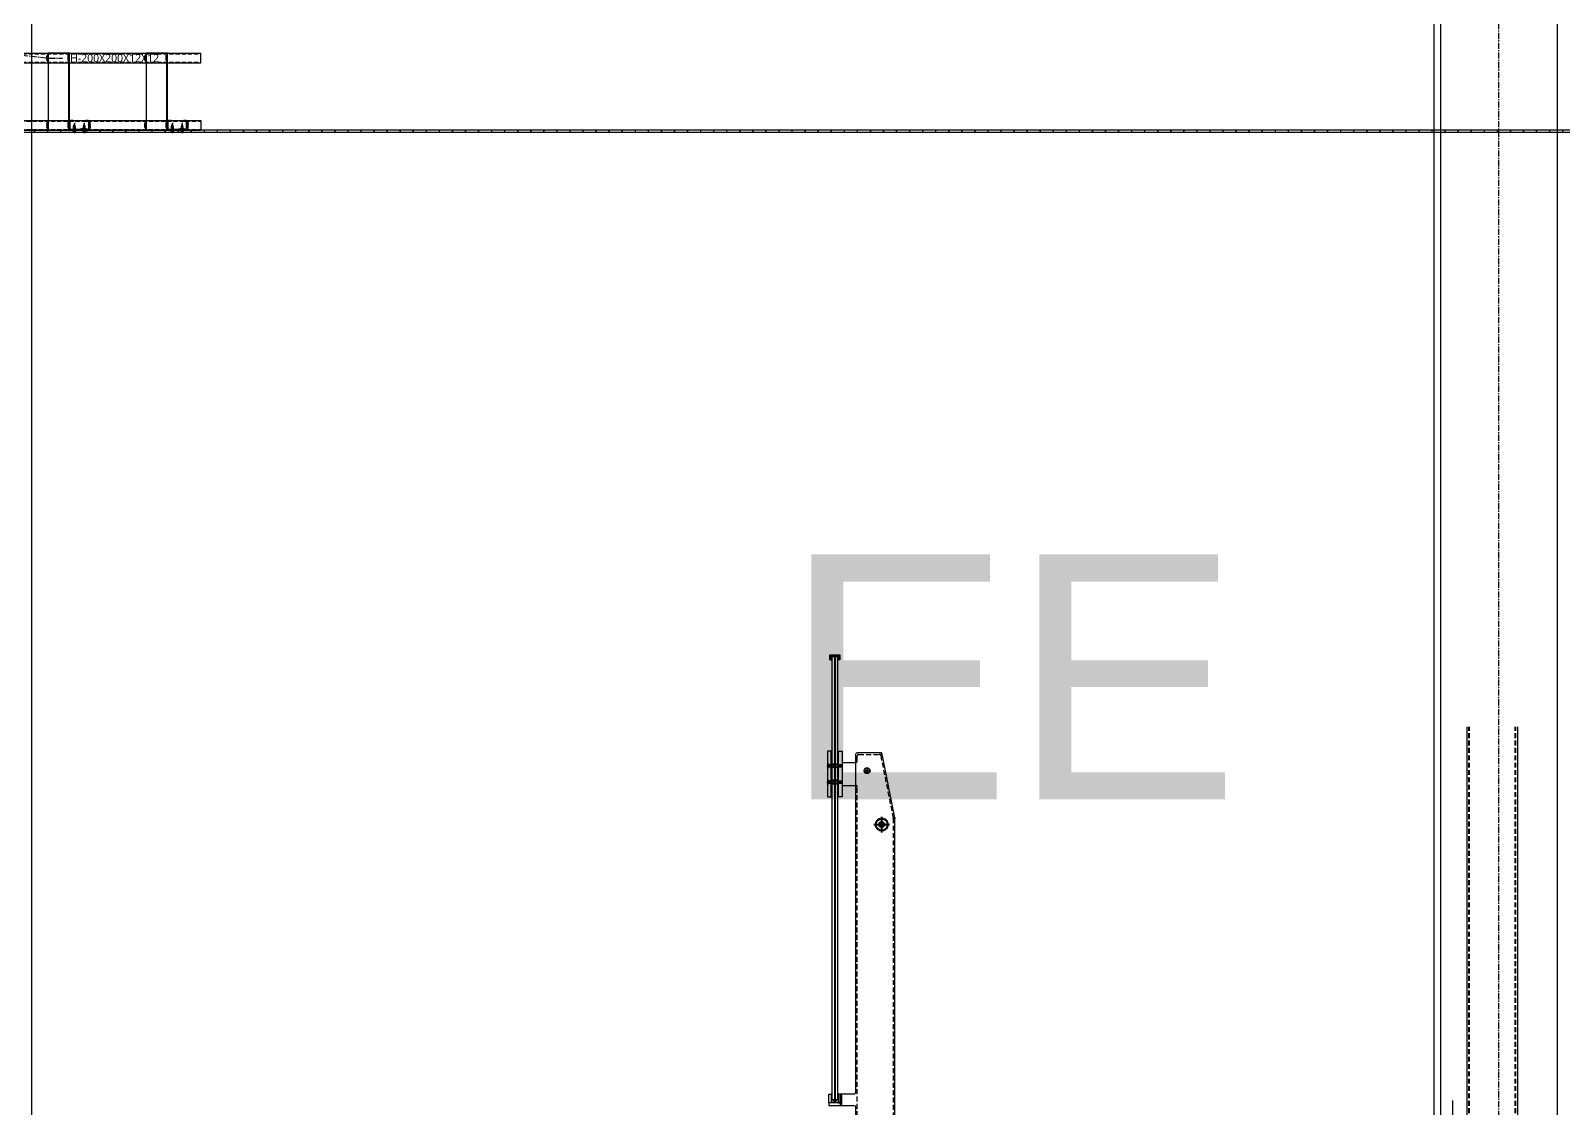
# Model space of a CAD drawing. Extents: x -3378 to 102197, y -3799 to 48702.
# Drawn here: x 86458 to 91151, y 24809 to 28109 of the extents above; entities that cross this region are included whole.
import ezdxf
from ezdxf import colors
from ezdxf.entities.mleader import LeaderData, LeaderLine
from ezdxf.enums import TextEntityAlignment as Align
from ezdxf.math import Vec2, Vec3

# ---------------------------------------------------------------- set-up
doc = ezdxf.new("R2010")
doc.units = 0
for name, pattern in [('1', [8, 4, 4]), ('ACAD_ISO02W100', [15, 12, -3]), ('CENTER', [2, 1.25, -0.25, 0.25, -0.25]), ('CENTER2', [28.575, 19.05, -3.175, 3.175, -3.175]), ('DIVIDE', [1.25, 0.5, -0.25, 0, -0.25, 0, -0.25]), ('HIDDEN', [0.375, 0.25, -0.125])]:
    doc.linetypes.add(name, pattern=pattern)
for name, color, linetype in [('17矽利康187', 187, 'Continuous'), ('24WELD', 55, 'Continuous'), ('7-GL-0', 6, 'Continuous'), ('ANGLE', 3, 'Continuous'), ('BCM-DIM', 54, 'Continuous'), ('BCM-EXT', 2, 'Continuous'), ('cen', 1, 'CENTER2'), ('CENTER', 4, 'CENTER'), ('D04$0$Annotation', 7, 'Continuous'), ('STRUCTURAL', 3, 'Continuous'), ('不鏽鋼板S.S.PANEL', 30, 'Continuous'), ('中心線 CENTER', 6, 'CENTER'), ('結構體 STRUCTURAL', 154, 'Continuous'), ('螺絲 固定五金 FASTENERS', 124, 'Continuous'), ('螺絲、螺栓', 4, 'Continuous'), ('金屬面材 METAL PANEL', 2, 'Continuous'), ('鐵件', 6, 'Continuous'), ('鐵件 STEEL', 20, 'Continuous'), ('隱藏線 HIDDEN', 8, 'HIDDEN')]:
    doc.layers.add(name, color=color, linetype=linetype)
doc.layers.add('不顯示', color=254, linetype='Continuous', plot=False)
for name, color, linetype, lineweight in [('粗实线', 7, 'Continuous', 40), ('虚线', 6, 'HIDDEN', 13), ('（粗实线0.35)', 7, '1', 40)]:
    doc.layers.add(name, color=color, linetype=linetype, lineweight=lineweight)
doc.styles.add('marco6', font='arial.ttf', dxfattribs={"height": 0.3})
doc.styles.add('MSCHESE', font='')
doc.styles.add('romans', font='romans.shx', dxfattribs={"width": 0.5, "bigfont": ' chineset.shx'})
doc.styles.get('MSCHESE').set_extended_font_data('Microsoft JhengHei')

# ---------------------------------------------------------------- blocks, each defined once
blk = doc.blocks.new('*U221')
at = {"layer": '鐵件'}
for p, q in [((-291, 0), (411.7, 0)), ((-291, -30), (-291, 0)), ((411.7, -30), (411.7, 0)), ((-291, -30), (411.7, -30))]:
    blk.add_line(p, q, dxfattribs=at)
at = {"layer": '鐵件', "linetype": 'HIDDEN', "ltscale": 50}
for p, q in [((-291, -2.3), (411.7, -2.3)), ((-291, -27.7), (411.7, -27.7))]:
    blk.add_line(p, q, dxfattribs=at)
blk = doc.blocks.new('*U222')
at = {"layer": '鐵件'}
for p, q in [((-265.9, 0), (411.7, 0)), ((-265.9, -30), (-265.9, 0)), ((411.7, -30), (411.7, 0)), ((-265.9, -30), (411.7, -30))]:
    blk.add_line(p, q, dxfattribs=at)
at = {"layer": '鐵件', "linetype": 'HIDDEN', "ltscale": 50}
for p, q in [((-265.9, -2.3), (411.7, -2.3)), ((-265.9, -27.7), (411.7, -27.7))]:
    blk.add_line(p, q, dxfattribs=at)
blk = doc.blocks.new('St-LC-60x30x10x2_3')
at = {"layer": 'STRUCTURAL', "color": 0, "linetype": 'ByBlock', "lineweight": -2}
blk.add_lwpolyline([(14.8, 38.4), (14.8, 36.1), (9.4, 36.1, 0.414214), (7.1, 33.8), (7.1, 13, 0.414214), (9.4, 10.7), (60.2, 10.7, 0.414214), (62.5, 13), (62.5, 33.8, 0.414214), (60.2, 36.1), (54.8, 36.1), (54.8, 38.4), (60.2, 38.4, -0.414214), (64.8, 33.8), (64.8, 13, -0.414214), (60.2, 8.4), (9.4, 8.4, -0.414214), (4.8, 13), (4.8, 33.8, -0.414214), (9.4, 38.4)], format="xyb", close=True, dxfattribs=at)
at = {"layer": 'Defpoints', "color": 0, "linetype": 'ByBlock', "lineweight": -2, "style": 'romans', "width": 0.6}
blk.add_text('LC-60x30x10x2.3', height=2, rotation=360, dxfattribs=at).set_placement((12.6, 11.4))
blk = doc.blocks.new('*u927')
at = {"layer": 'CENTER', "color": 0, "ltscale": 5}
blk.add_line((28.3, 0), (-3.6, 0), dxfattribs=at)
at = {"layer": '螺絲、螺栓', "color": 0, "linetype": 'ByBlock', "ltscale": 0.2}
for p, q in [((0.3, 5.3), (0.3, -5.3)), ((3.1, 2.5), (3.1, -2.5)), ((3.1, 2.4), (4.6, 2.4)), ((5.1, 3.2), (6.3, -3.1)), ((5.7, 2.4), (7.8, 2.4)), ((8.2, 3.2), (9.5, -3.1)), ((8.9, 2.4), (10.9, 2.4)), ((11.4, 3.2), (12.6, -3.1)), ((12, 2.4), (14.1, 2.4)), ((14.5, 3.2), (15.8, -3.1)), ((17.2, 2.4), (15.2, 2.4)), ((17.7, 3.2), (18.9, -3.1)), ((18.2, 2.6), (24.8, 0.2)), ((3.1, -2.4), (5.9, -2.4)), ((7, -2.4), (9, -2.4)), ((10.1, -2.4), (12.2, -2.4)), ((13.3, -2.4), (15.3, -2.4)), ((16.4, -2.4), (18.5, -2.4)), ((24.8, -0.2), (19.5, -2.3))]:
    blk.add_line(p, q, dxfattribs=at)
blk.add_lwpolyline([(3.1, -2.5), (0.3, -5.3), (0, -5.3), (0, 5.3), (0.3, 5.3), (3.1, 2.5)], dxfattribs=at)
blk.add_lwpolyline([(0, 1.6, -0.048054), (2.7, 0.7, -0.292428), (3.1, 0, -0.292428), (2.7, -0.7, -0.048054), (0, -1.6, -0.048054)], format="xyb", dxfattribs=at)
for points in [[(6.3, -3.1), (5.9, -2.4), (4.6, 2.4), (5.1, 3.2), (5.3, 3.2), (5.7, 2.4), (7, -2.4), (6.5, -3.1)], [(9.5, -3.1), (9, -2.4), (7.8, 2.4), (8.2, 3.2), (8.4, 3.2), (8.9, 2.4), (10.1, -2.4), (9.7, -3.1)], [(12.6, -3.1), (12.2, -2.4), (10.9, 2.4), (11.4, 3.2), (11.6, 3.2), (12, 2.4), (13.3, -2.4), (12.8, -3.1)], [(15.8, -3.1), (15.3, -2.4), (14.1, 2.4), (14.5, 3.2), (14.7, 3.2), (15.2, 2.4), (16.4, -2.4), (16, -3.1)], [(18.9, -3.1), (18.5, -2.4), (17.2, 2.4), (17.7, 3.2), (17.9, 3.2), (18.3, 2.4), (19.6, -2.4), (19.1, -3.1)]]:
    blk.add_lwpolyline(points, close=True, dxfattribs=at)
blk.add_arc((24.7, 0), 0.252, 292.1627, 69.4623, dxfattribs=at)
blk = doc.blocks.new('*U929')
blk.add_blockref('*u927', (0, 0))
blk = doc.blocks.new('*U505')
for centre, end in [((-0.5, -16.5), 16.3529), ((-0.5, -14), 16.3529), ((-0.4, -11.5), 16.3529), ((-0.3, -9), 16.3529), ((-0.1, -4), 88.1431), ((-0.2, -6.5), 16.3529)]:
    blk.add_arc(centre, 4, 268.1431, end)
blk = doc.blocks.new('*U506')
for centre, end in [((-0.5, -16.5), 16.3529), ((-0.5, -14), 16.3529), ((-0.4, -11.5), 16.3529), ((-0.3, -9), 16.3529), ((-0.1, -4), 88.1431), ((-0.2, -6.5), 16.3529)]:
    blk.add_arc(centre, 4, 268.1431, end)
blk = doc.blocks.new('*U507')
for centre, end in [((-0.5, -16.5), 16.3529), ((-0.5, -14), 16.3529), ((-0.4, -11.5), 16.3529), ((-0.3, -9), 16.3529), ((-0.1, -4), 88.1431), ((-0.2, -6.5), 16.3529)]:
    blk.add_arc(centre, 4, 268.1431, end)
blk = doc.blocks.new('*U508')
for centre, end in [((-0.5, -16.5), 16.3529), ((-0.5, -14), 16.3529), ((-0.4, -11.5), 16.3529), ((-0.3, -9), 16.3529), ((-0.1, -4), 88.1431), ((-0.2, -6.5), 16.3529)]:
    blk.add_arc(centre, 4, 268.1431, end)
blk = doc.blocks.new('*U509')
for centre, end in [((-0.5, -16.5), 16.3529), ((-0.5, -14), 16.3529), ((-0.4, -11.5), 16.3529), ((-0.3, -9), 16.3529), ((-0.1, -4), 88.1431), ((-0.2, -6.5), 16.3529)]:
    blk.add_arc(centre, 4, 268.1431, end)
blk = doc.blocks.new('*U491')
for centre, end in [((-0.5, -16.5), 16.3529), ((-0.5, -14), 16.3529), ((-0.4, -11.5), 16.3529), ((-0.3, -9), 16.3529), ((-0.1, -4), 88.1431), ((-0.2, -6.5), 16.3529)]:
    blk.add_arc(centre, 4, 268.1431, end)
blk = doc.blocks.new('*U492')
for centre, end in [((-0.5, -16.5), 16.3529), ((-0.5, -14), 16.3529), ((-0.4, -11.5), 16.3529), ((-0.3, -9), 16.3529), ((-0.1, -4), 88.1431), ((-0.2, -6.5), 16.3529)]:
    blk.add_arc(centre, 4, 268.1431, end)
blk = doc.blocks.new('*U493')
for centre, end in [((-0.5, -16.5), 16.3529), ((-0.5, -14), 16.3529), ((-0.4, -11.5), 16.3529), ((-0.3, -9), 16.3529), ((-0.1, -4), 88.1431), ((-0.2, -6.5), 16.3529)]:
    blk.add_arc(centre, 4, 268.1431, end)
blk = doc.blocks.new('*U494')
for centre, end in [((-0.5, -16.5), 16.3529), ((-0.5, -14), 16.3529), ((-0.4, -11.5), 16.3529), ((-0.3, -9), 16.3529), ((-0.1, -4), 88.1431), ((-0.2, -6.5), 16.3529)]:
    blk.add_arc(centre, 4, 268.1431, end)
blk = doc.blocks.new('*U495')
for centre, end in [((-0.5, -16.5), 16.3529), ((-0.5, -14), 16.3529), ((-0.4, -11.5), 16.3529), ((-0.3, -9), 16.3529), ((-0.1, -4), 88.1431), ((-0.2, -6.5), 16.3529)]:
    blk.add_arc(centre, 4, 268.1431, end)
blk = doc.blocks.new('6t 矽酸鈣板')
at = {"layer": '結構體 STRUCTURAL', "ltscale": 50}
h = blk.add_hatch(dxfattribs=at)
h.set_pattern_fill('JIS_LC_20', color=256, scale=2, angle=45)
h.set_pattern_definition([(90, (-51370.39, -83265.073), (-40, 0), []), (90, (-51369.823, -83264.507), (-40, 0), [])])
h.paths.add_polyline_path([(11600, 6), (214.9, 6), (214.9, 0), (11600, 0)])
at = {"layer": '結構體 STRUCTURAL'}
blk.add_lwpolyline([(214.9, 6), (214.9, 0), (11600, 0), (11600, 6)], close=True, dxfattribs=at)
at = {"layer": '鐵件 STEEL'}
for p, q in [((561.9, 242, 0), (561.9, 6)), ((861.9, 242, 0), (861.9, 6))]:
    blk.add_line(p, q, dxfattribs=at)
for points in [[(499.9, 6), (564.9, 6), (564.9, 242), (499.9, 242)], [(799.9, 6), (864.9, 6), (864.9, 242), (799.9, 242)]]:
    blk.add_lwpolyline(points, close=True, dxfattribs=at)
at = {"layer": '24WELD', "yscale": 1.012500000000001, "zscale": 1.012500000000001}
for name, p, xscale, rotation in [('*U508', (499.9, 237.4), -1.012500000000001, 358.1430628016458), ('*U509', (564.9, 237.4), -1.012500000000001, 358.1430628016458), ('*U494', (799.9, 237.4), -1.012500000000001, 358.1430628016458), ('*U495', (864.9, 237.4), -1.012500000000001, 358.1430628016458), ('*U505', (499.9, 31.4), -1.012500000000001, 358.1430628016458), ('*U506', (564.9, 31.4), -1.012500000000001, 358.1430628016458), ('*U507', (624.9, 31.4), 1.012500000000001, 1.856937198354223), ('*U491', (799.9, 31.4), -1.012500000000001, 358.1430628016458), ('*U492', (864.9, 31.4), -1.012500000000001, 358.1430628016458), ('*U493', (924.9, 31.4), 1.012500000000001, 1.856937198354223)]:
    blk.add_blockref(name, p, dxfattribs=dict(at, xscale=xscale, rotation=rotation))
at = {"layer": '螺絲 固定五金 FASTENERS', "xscale": -1, "rotation": 270}
for p in [(579.9, 0), (609.9, 0), (879.9, 0), (909.9, 0)]:
    blk.add_blockref('*U929', p, dxfattribs=at)
at = {"layer": '螺絲、螺栓'}
blk.add_blockref('*U222', (555.9, 242, 0), dxfattribs=at)
at = {"layer": '螺絲、螺栓', "xscale": -1, "rotation": 180}
blk.add_blockref('*U221', (555.9, 6), dxfattribs=at)
at = {"layer": '鐵件', "xscale": -1}
for p in [(629.8, -2.4), (929.8, -2.4)]:
    blk.add_blockref('St-LC-60x30x10x2_3', p, dxfattribs=at)
blk = doc.blocks.new('M8对拧螺钉CF1')
at = {"color": 7, "lineweight": 9, "flags": 128}
blk.add_lwpolyline([(-2.5, -1.4), (0, -2.9), (2.5, -1.4), (2.5, 1.4), (0, 2.9), (-2.5, 1.4)], close=True, dxfattribs=at)
at = {"color": 7, "lineweight": 9}
blk.add_circle((0, 0), 2.89, dxfattribs=at)
at = {"layer": 'cen', "color": 1, "linetype": 'CENTER', "ltscale": 0.5}
for p, q in [((-9.7, 0), (9.7, 0)), ((0, 9.7), (0, -9.7))]:
    blk.add_line(p, q, dxfattribs=at)
at = {"layer": '（粗实线0.35)'}
blk.add_circle((0, 0), 8, dxfattribs=at)
blk = doc.blocks.new('*U219')
at = {"layer": 'D04$0$Annotation', "color": 8}
for centre, end in [((4, 0), 180), ((8, 0), 120), ((12, 0), 120), ((16, 0), 120), ((20, 0), 120), ((24, 0), 120), ((28, 0), 120), ((32, 0), 120), ((36, 0), 120), ((40, 0), 120), ((44, 0), 120), ((48, 0), 120), ((52, 0), 120), ((56, 0), 120)]:
    blk.add_arc(centre, 4, 0, end, dxfattribs=at)
blk = doc.blocks.new('*U429')
at = {"color": 6, "linetype": 'ACAD_ISO02W100', "lineweight": 9, "ltscale": 0.12}
for p, q in [((0, 8), (1, 8)), ((0, -8), (0, 8)), ((0, 2.9), (3, 2.9)), ((0, 1.4), (3, 1.4)), ((1, -8), (1, 8)), ((1, 8), (5, 4)), ((3, 2.9), (4.7, 0)), ((3, -2.9), (4.7, 0)), ((5, 4), (44.2, 4)), ((5, 4), (5, -4)), ((5, 4), (5.7, 3.2)), ((5, 3.2), (45, 3.2)), ((5.7, -4), (5.7, 4)), ((44.2, 4), (45, 3.2)), ((44.2, -4), (44.2, 4)), ((45, 3.2), (45, -3.3)), ((0, -1.5), (3, -1.5)), ((0, -2.9), (3, -2.9)), ((0, -8), (1, -8)), ((1, -8), (5, -4)), ((5, -3.3), (45, -3.3)), ((5, -4), (5.7, -3.3)), ((5, -4), (44.2, -4)), ((44.2, -4), (45, -3.3))]:
    blk.add_line(p, q, dxfattribs=at)
for centre, radius, start, end in [((1.9, 2.2), 1.32, 326.6933, 33.3067), ((1.3, 0), 2.26, 320.1408, 39.8592), ((1.9, -2.2), 1.32, 326.6933, 33.3067)]:
    blk.add_arc(centre, radius, start, end, dxfattribs=at)
at = {"layer": 'CENTER', "color": 1, "linetype": 'CENTER', "ltscale": 0.5}
blk.add_line((-1.6, 0), (46.4, 0), dxfattribs=at)
blk = doc.blocks.new('*U432')
at = {"color": 6, "linetype": 'ACAD_ISO02W100', "lineweight": 9, "ltscale": 0.12}
for p, q in [((0, 8), (1, 8)), ((0, -8), (0, 8)), ((0, 2.9), (3, 2.9)), ((0, 1.4), (3, 1.4)), ((1, -8), (1, 8)), ((1, 8), (5, 4)), ((3, 2.9), (4.7, 0)), ((3, -2.9), (4.7, 0)), ((5, 4), (44.2, 4)), ((5, 4), (5, -4)), ((5, 4), (5.7, 3.2)), ((5, 3.2), (45, 3.2)), ((5.7, -4), (5.7, 4)), ((44.2, 4), (45, 3.2)), ((44.2, -4), (44.2, 4)), ((45, 3.2), (45, -3.3)), ((0, -1.5), (3, -1.5)), ((0, -2.9), (3, -2.9)), ((0, -8), (1, -8)), ((1, -8), (5, -4)), ((5, -3.3), (45, -3.3)), ((5, -4), (5.7, -3.3)), ((5, -4), (44.2, -4)), ((44.2, -4), (45, -3.3))]:
    blk.add_line(p, q, dxfattribs=at)
for centre, radius, start, end in [((1.9, 2.2), 1.32, 326.6933, 33.3067), ((1.3, 0), 2.26, 320.1408, 39.8592), ((1.9, -2.2), 1.32, 326.6933, 33.3067)]:
    blk.add_arc(centre, radius, start, end, dxfattribs=at)
at = {"layer": 'CENTER', "color": 1, "linetype": 'CENTER', "ltscale": 0.5}
blk.add_line((-1.6, 0), (46.4, 0), dxfattribs=at)

msp = doc.modelspace()

# ---------------------------------------------------------------- hatches: boundary and pattern name
at = {"layer": '17矽利康187'}
h = msp.add_hatch(dxfattribs=at)
h.set_pattern_fill('ANSI37', color=256, scale=25.4)
h.set_pattern_definition([(45, (94261.228, -1031465.5828), (-2.24506403, 2.24506403), []), (135, (94261.228, -1031465.5828), (-2.24506403, -2.24506403), [])])
h.paths.add_polyline_path([(88911.701, 24853.178), (88909.721, 24853.178), (88909.721, 24836.178), (88911.701, 24836.178), (88911.701, 24839.978)])
h.paths.add_polyline_path([(88931.221, 24853.178), (88929.221, 24853.178), (88929.221, 24839.978), (88929.221, 24836.178), (88931.221, 24836.178)])
at = {"layer": 'BCM-DIM', "linetype": 'Continuous'}
h = msp.add_hatch(dxfattribs=at)
h.set_pattern_fill('ANSI37', color=256, scale=20)
h.set_pattern_definition([(45, (31995.815, -1053695.415), (-1.767766953, 1.767766953), []), (135, (31995.815, -1053695.415), (-1.767766953, -1.767766953), [])])
h.paths.add_polyline_path([(88929.221, 26182.978), (88934.221, 26182.978), (88934.221, 26196.478), (88906.701, 26196.478), (88906.701, 26182.978), (88911.701, 26182.978), (88911.701, 26191.478), (88929.221, 26191.478)])

# ---------------------------------------------------------------- linework, layer by layer
at = {"layer": '17矽利康187'}
for points in [[(88911.701, 24853.178), (88909.721, 24853.178), (88909.721, 24836.178), (88911.701, 24836.178), (88911.701, 24840.178)], [(88931.221, 24853.178), (88929.221, 24853.178), (88929.221, 24836.178), (88929.221, 24836.178), (88931.221, 24836.178)]]:
    msp.add_lwpolyline(points, close=True, dxfattribs=at)
at = {"layer": '17矽利康187', "color": 254}
msp.add_lwpolyline([(88910.471, 24836.178), (88930.471, 24836.178), (88930.471, 24826.178), (88910.471, 24826.178)], close=True, dxfattribs=at)
for points in [[(88910.471, 24836.178), (88930.471, 24826.178)], [(88930.471, 24836.178), (88910.471, 24826.178)]]:
    msp.add_lwpolyline(points, dxfattribs=at)
at = {"layer": '7-GL-0'}
for p, q in [((88919.701, 26191.478, 0), (88919.701, 25036.058, 0)), ((88921.221, 26191.478, 0), (88921.221, 25036.058, 0)), ((88919.701, 25036.058, 0), (88919.701, 24836.178, 0)), ((88921.221, 25036.058, 0), (88921.221, 24836.178, 0))]:
    msp.add_line(p, q, dxfattribs=at)
for points in [[(88929.221, 25036.058), (88929.221, 26191.478), (88911.701, 26191.478), (88911.701, 25036.058)], [(88911.701, 25036.058), (88911.701, 24836.178), (88929.221, 24836.178), (88929.221, 25036.058)]]:
    msp.add_lwpolyline(points, dxfattribs=at)
at = {"layer": 'ANGLE'}
msp.add_lwpolyline([(88906.701, 26182.978), (88905.201, 26182.978), (88905.201, 26196.478, -0.41421356), (88906.701, 26197.978), (88934.221, 26197.978, -0.41421356), (88935.721, 26196.478), (88935.721, 26182.978), (88934.221, 26182.978), (88934.221, 26196.478), (88906.701, 26196.478)], format="xyb", close=True, dxfattribs=at)
at = {"layer": 'BCM-DIM', "linetype": 'Continuous'}
for p, q in [((88906.701, 26182.978), (88911.701, 26182.978)), ((88934.221, 26182.978), (88929.221, 26182.978))]:
    msp.add_line(p, q, dxfattribs=at)
at = {"layer": 'BCM-EXT', "color": 8, "elevation": 0}
msp.add_lwpolyline([(90811.701, 24833.267), (90811.701, 24759.584)], dxfattribs=at)
at = {"layer": '不鏽鋼板S.S.PANEL'}
for p, q in [((88943.221, 25868.178), (88984.221, 25868.178)), ((88943.221, 25798.178), (88984.221, 25798.178))]:
    msp.add_line(p, q, dxfattribs=at)
for points in [[(88909.721, 25903.178), (88897.721, 25903.178), (88897.721, 25763.178), (88909.721, 25763.178)], [(88911.721, 25764.178), (88909.721, 25764.178), (88909.721, 25902.178), (88911.721, 25902.178)], [(88911.721, 25863.928), (88929.221, 25863.928), (88929.221, 25852.428), (88911.721, 25852.428)], [(88929.221, 25764.178), (88931.221, 25764.178), (88931.221, 25902.178), (88929.221, 25902.178)], [(88931.221, 25903.178), (88943.221, 25903.178), (88943.221, 25763.178), (88931.221, 25763.178)], [(88911.721, 25802.428), (88929.221, 25802.428), (88929.221, 25813.928), (88911.721, 25813.928)]]:
    msp.add_lwpolyline(points, close=True, dxfattribs=at)
for points in [[(89104.221, 24718.178), (89104.221, 25697.682, 0.04938899), (89104.124, 25698.663), (89065.025, 25894.158, 0.35751077), (89060.122, 25898.178), (88989.221, 25898.178, 0.41421356), (88984.221, 25893.178), (88984.221, 24858.178, -0.41421356), (88979.221, 24853.178), (88939.221, 24853.178)], [(88939.221, 24818.178), (88979.221, 24818.178, -0.41421356), (88984.221, 24813.178), (88984.221, 24718.178)]]:
    msp.add_lwpolyline(points, format="xyb", dxfattribs=at)
for radius in [19.05, 18.5, 18.5, 18, 17.05]:
    msp.add_circle((89064.221, 25678.178), radius, dxfattribs=at)
at = {"layer": '中心線 CENTER', "ltscale": 15}
msp.add_line((90954.403, 20943.085, 0), (90954.403, 34870.216, 0), dxfattribs=at)
at = {"layer": '粗实线', "color": 50, "linetype": 'DIVIDE', "ltscale": 0.01}
for p, q in [((89058.524, 25893.178), (89060.122, 25893.178)), ((89060.122, 25893.178), (89060.436, 25891.61)), ((89062.623, 25898.178), (89064.221, 25898.178)), ((89064.221, 25898.178), (89064.535, 25896.61)), ((89099.183, 25697.872), (89099.221, 25697.682)), ((89099.221, 25697.682), (89099.221, 25697.489)), ((89104.183, 25698.367), (89104.221, 25698.178)), ((89104.221, 25698.178), (89104.221, 25697.984))]:
    msp.add_line(p, q, dxfattribs=at)
at = {"layer": '粗实线', "color": 1, "linetype": 'CENTER', "ltscale": 0.8}
for p, q in [((89040.221, 25678.178), (89088.221, 25678.178)), ((89064.221, 25654.178), (89064.221, 25702.178))]:
    msp.add_line(p, q, dxfattribs=at)
at = {"layer": '粗实线'}
msp.add_line((88939.221, 24818.178), (88939.221, 24853.178), dxfattribs=at)
at = {"layer": '結構體 STRUCTURAL'}
for p, q in [((86461.701, 21180.085, 0), (86461.701, 33243.085, 0)), ((90754.403, 33243.085, 0), (90754.403, 21180.095)), ((90775.403, 33243.085, 0), (90775.403, 21180.095)), ((91133.403, 21180.095), (91133.403, 33243.085, 0))]:
    msp.add_line(p, q, dxfattribs=at)
at = {"layer": '虚线', "ltscale": 36}
msp.add_lwpolyline([(88984.221, 24853.178), (88984.221, 24853.178)], close=True, dxfattribs=at)
at = {"layer": '虚线', "ltscale": 16}
msp.add_circle((89064.221, 25678.178), 20, dxfattribs=at)
at = {"layer": '金屬面材 METAL PANEL'}
for p, q in [((90857.201, 24698.085, 0), (90857.201, 25977.732, 0)), ((91011.701, 24698.085, 0), (91011.701, 25977.732, 0))]:
    msp.add_line(p, q, dxfattribs=at)
at = {"layer": '金屬面材 METAL PANEL', "ltscale": 15}
for points in [[(88901.721, 24853.178), (88909.721, 24853.178), (88909.721, 24826.178), (88901.721, 24826.178)], [(88939.221, 24853.178), (88931.221, 24853.178), (88931.221, 24826.178), (88939.221, 24826.178)], [(88901.721, 24818.178), (88939.221, 24818.178), (88939.221, 24826.178), (88901.721, 24826.178)]]:
    msp.add_lwpolyline(points, close=True, dxfattribs=at)
at = {"layer": '隱藏線 HIDDEN', "linetype": 'HIDDEN', "ltscale": 60}
for p, q in [((90861.701, 24795.085, 0), (90861.701, 25977.732, 0)), ((90864.001, 24795.085, 0), (90864.001, 25977.732, 0)), ((91003.901, 24795.085, 0), (91003.901, 25977.732, 0)), ((91006.201, 24795.085, 0), (91006.201, 25977.732, 0))]:
    msp.add_line(p, q, dxfattribs=at)
for points in [[(88984.221, 25868.178), (88984.221, 25868.178, 0.41421356), (88989.221, 25873.178), (88989.221, 25888.178, -0.41421356), (88994.221, 25893.178), (89056.023, 25893.178, -0.35751077), (89060.926, 25889.158), (89099.124, 25698.168, -0.04938899), (89099.221, 25697.187), (89099.221, 24718.178)], [(88989.221, 24718.178), (88989.221, 25793.178, 0.41421356), (88984.221, 25798.178), (88984.221, 25798.178)]]:
    msp.add_lwpolyline(points, format="xyb", dxfattribs=at)

# ---------------------------------------------------------------- block references
for p in [(89019.221, 25843.178), (89064.221, 25678.178)]:
    msp.add_blockref('M8对拧螺钉CF1', p)
at = {"layer": 'D04$0$Annotation', "xscale": -0.5, "yscale": 0.5, "zscale": 0.5000000000004547, "rotation": 270}
msp.add_blockref('*U219', (88939.221, 24820.678), dxfattribs=at)
at = {"layer": '（粗实线0.35)'}
msp.add_blockref('*U429', (88897.721, 25858.178), dxfattribs=at)
at = {"layer": '（粗实线0.35)', "xscale": -1, "rotation": 180}
msp.add_blockref('*U432', (88897.721, 25808.178), dxfattribs=at)

# ---------------------------------------------------------------- texts
at = {"layer": '不顯示', "color": 20, "linetype": 'HIDDEN', "ltscale": 50, "style": 'marco6'}
msp.add_text('EE', height=750, dxfattribs=at).set_placement((88762.484, 26129.984, 0), align=Align.MIDDLE_LEFT)

# ---------------------------------------------------------------- next in the draw order: leaders
at = {"layer": '不顯示', "ltscale": 50}
ml = msp.add_multileader_mtext('Standard', dxfattribs=at)
ml.set_content('H-200X200X12X12', color=256, style='MSCHESE')
ml.set_leader_properties(color=256, linetype='CENTER2')
ml.build(insert=Vec2(0, 0))
ml.multileader.update_dxf_attribs({"arrow_head_size": 21, "scale": 5})
ctx = ml.context
ctx.base_point, ctx.scale, ctx.char_height, ctx.arrow_head_size, ctx.landing_gap_size, ctx.plane_origin = Vec3(86554.764, 28024.408, 0), 5, 24.5, 21, 14, Vec3(86549.013, 28742.48, 0)
ctx.text_align_type = 2
notes = []
notes.append((ctx, [(1, (1, 1, 0), (86514.764, 28024.408, 0), (1, 0), 40, [(0, [(86267.701, 28052.13, 0)], 0, [])])]))
ctx.mtext.insert, ctx.mtext.alignment, ctx.mtext.flow_direction = Vec3(86851.187, 28036.864, 0), 3, 5
ctx.mtext.has_bg_fill, ctx.mtext.bg_color, ctx.mtext.bg_scale_factor, ctx.mtext.bg_transparency, ctx.mtext.use_window_bg_color = 1, -1023410167, 1.5, 0, 1
for ctx, leaders in notes:
    for number, flags, end, landing, length, lines in leaders:
        leader = LeaderData()
        leader.index, (leader.has_last_leader_line, leader.has_dogleg_vector, leader.attachment_direction) = number, flags
        leader.last_leader_point, leader.dogleg_vector, leader.dogleg_length = Vec3(end), Vec3(landing), length
        for number, points, colour, breaks in lines:
            line = LeaderLine()
            line.index, line.vertices, line.color, line.breaks = number, Vec3.list(points), colors.encode_raw_color(colour), breaks
            leader.lines.append(line)
        ctx.leaders.append(leader)

# ---------------------------------------------------------------- next in the draw order: block references
at = {"layer": '螺絲、螺栓'}
msp.add_blockref('6t 矽酸鈣板', (86011.712, 27798.085, 0), dxfattribs=at)

doc.saveas('drawing.dxf')
